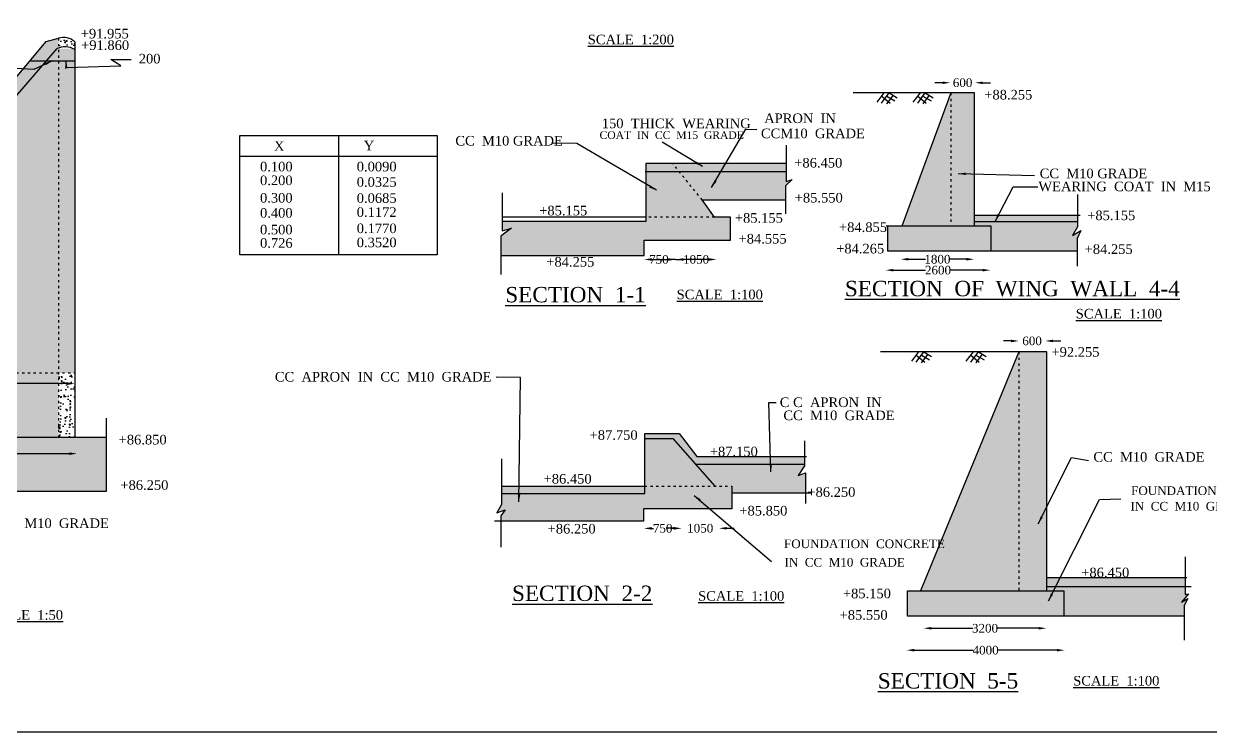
# Model space of a CAD drawing. Header units: millimetres. Extents: x 8946 to 179991, y 2465 to 113489.
# Drawn here: x 40100 to 101933, y 2465 to 39392 of the extents above; entities that cross this region are included whole.
import ezdxf

# ---------------------------------------------------------------- set-up
doc = ezdxf.new("R2010")
doc.units = ezdxf.units.MM
doc.header["$MEASUREMENT"] = 0
doc.header["$PDMODE"] = 66
doc.header["$PDSIZE"] = 170
doc.linetypes.add('ACAD_ISO03W100', pattern=[30, 12, -18])
for name, color, linetype in [('DIM', 5, 'Continuous'), ('DOT LINE', 3, 'ACAD_ISO03W100'), ('DWG. LINE', 1, 'Continuous'), ('HATCH', 2, 'Continuous'), ('TEXT', 7, 'Continuous')]:
    doc.layers.add(name, color=color, linetype=linetype)
doc.layers.add('TITLE', color=7, linetype='Continuous', lineweight=30)
doc.styles.get("Standard").update_dxf_attribs({"font": 'TIMES.TTF', "height": 450})
doc.dimstyles.get("Standard").update_dxf_attribs({"dimtxt": 450, "dimasz": 400, "dimexe": 0.18, "dimexo": 0.0625, "dimgap": 0.09, "dimtad": 0, "dimtih": 1, "dimtoh": 1, "dimdec": 1, "dimzin": 0, "dimdsep": 46, "dimtxsty": 'Standard', "dimcen": 0.09, "dimse1": 1, "dimse2": 1, "dimclrd": 5, "dimclre": 5, "dimclrt": 4, "dimadec": 0, "dimazin": 0, "dimtfac": 1, "dimtdec": 1, "dimtofl": 0, "dimtmove": 0, "dimatfit": 3, "dimfxl": 1, "dimtolj": 1, "dimtzin": 0, "dimarcsym": 0})
pattern_1 = [(50, (0, 0), (717.2602, -62.752), [75, -825]), (355, (0, 0), (-138.7513, 752.192), [60, -660]), (100.4514, (59.8, -5.2), (578.5094, 689.4395), [63.74, -701.142]), (46.1842, (0, 200), (1067.241, -165.519), [112.5, -1237.5]), (96.6356, (88.9, 186.2), (934.663, 974.118), [95.61, -1051.713]), (351.1842, (0, 200), (934.662, 974.119), [90, -990]), (21, (100, 150), (596.907, -402.619), [75, -825]), (326, (100, 150), (243.3153, 725.15), [60, -660]), (71.4514, (149.74, 116.45), (840.2226, 322.5305), [63.74, -701.142]), (37.5, (0, 0), (12.15986, 332.89385), [0, -652, 0, -670, 0, -662.5]), (7.5, (0, 0), (263.0695, 394.4117), [0, -382, 0, -637, 0, -252.5]), (327.5, (-223, 0), (533.82244, -22.55487), [0, -250, 0, -780, 0, -1035]), (317.5, (-323, 0), (583.1862, 100.105), [0, -325, 0, -518, 0, -735])]

# ---------------------------------------------------------------- blocks, each defined once
blk = doc.blocks.new('*D51')
at = {"layer": 'Defpoints', "color": 0}
for p in [(72416, 13054), (74377, 13091), (74377, 13054)]:
    blk.add_point(p, dxfattribs=at)
at = {"layer": 'DIM', "color": 5, "lineweight": -2}
for p, q in [((72816, 13091), (72922, 13091)), ((73977, 13091), (73871, 13091))]:
    blk.add_line(p, q, dxfattribs=at)
at = {"layer": 'DIM', "color": 5}
for points in [[(72816, 13158), (72816, 13024), (72416, 13091)], [(73977, 13158), (73977, 13024), (74377, 13091)]]:
    blk.add_solid(points, dxfattribs=at)
at = {"layer": 'DIM', "color": 4, "insert": (73397, 13091), "char_height": 450, "attachment_point": 5}
blk.add_mtext('\\A1;750', dxfattribs=at)
blk = doc.blocks.new('*D52')
at = {"layer": 'Defpoints', "color": 0}
for p in [(74374, 13091), (76329, 13097), (76329, 13091)]:
    blk.add_point(p, dxfattribs=at)
at = {"layer": 'DIM', "color": 5, "lineweight": -2}
for p, q in [((73974, 13097), (73574, 13097)), ((76729, 13097), (77129, 13097))]:
    blk.add_line(p, q, dxfattribs=at)
at = {"layer": 'DIM', "color": 5}
for points in [[(73974, 13164), (73974, 13030), (74374, 13097)], [(76729, 13164), (76729, 13030), (76329, 13097)]]:
    blk.add_solid(points, dxfattribs=at)
at = {"layer": 'DIM', "color": 4, "insert": (75352, 13097), "char_height": 450, "attachment_point": 5}
blk.add_mtext('\\A1;1050', dxfattribs=at)
blk = doc.blocks.new('*D53')
at = {"layer": 'Defpoints', "color": 0}
for p in [(24735, 16945), (42881, 16985), (42881, 16945)]:
    blk.add_point(p, dxfattribs=at)
at = {"layer": 'DIM', "color": 5, "lineweight": -2}
for p, q in [((25135, 16985), (33161, 16985)), ((42481, 16985), (34454, 16985))]:
    blk.add_line(p, q, dxfattribs=at)
at = {"layer": 'DIM', "color": 5}
for points in [[(25135, 17051), (25135, 16918), (24735, 16985)], [(42481, 17051), (42481, 16918), (42881, 16985)]]:
    blk.add_solid(points, dxfattribs=at)
at = {"layer": 'DIM', "color": 4, "insert": (33808, 16985), "char_height": 450, "attachment_point": 5}
blk.add_mtext('\\A1;4486', dxfattribs=at)
blk = doc.blocks.new('*D54')
at = {"layer": 'Defpoints', "color": 0}
for p in [(26781, 20635), (42757, 20635), (42757, 20635)]:
    blk.add_point(p, dxfattribs=at)
at = {"layer": 'DIM', "color": 5, "lineweight": -2}
for p, q in [((27181, 20635), (34122, 20635)), ((42357, 20635), (35415, 20635))]:
    blk.add_line(p, q, dxfattribs=at)
at = {"layer": 'DIM', "color": 5}
for points in [[(27181, 20702), (27181, 20568), (26781, 20635)], [(42357, 20702), (42357, 20568), (42757, 20635)]]:
    blk.add_solid(points, dxfattribs=at)
at = {"layer": 'DIM', "color": 4, "insert": (34769, 20635), "char_height": 450, "attachment_point": 5}
blk.add_mtext('\\A1;4006', dxfattribs=at)
blk = doc.blocks.new('*D56')
at = {"layer": 'Defpoints', "color": 0}
for p in [(72436, 27105), (74076, 27105), (74076, 27105)]:
    blk.add_point(p, dxfattribs=at)
at = {"layer": 'DIM', "color": 5, "lineweight": -2}
for p, q in [((72836, 27105), (73676, 27105)), ((74076, 27105), (74524, 27105))]:
    blk.add_line(p, q, dxfattribs=at)
at = {"layer": 'DIM', "color": 5}
for points in [[(72836, 27172), (72836, 27038), (72436, 27105)], [(73676, 27172), (73676, 27038), (74076, 27105)]]:
    blk.add_solid(points, dxfattribs=at)
at = {"layer": 'DIM', "color": 4, "insert": (75137, 27105), "char_height": 450, "attachment_point": 5}
blk.add_mtext('\\A1;1050', dxfattribs=at)
blk = doc.blocks.new('*D57')
at = {"layer": 'Defpoints', "color": 0}
for p in [(74073, 27109), (76202, 27109), (76202, 27105)]:
    blk.add_point(p, dxfattribs=at)
at = {"layer": 'DIM', "color": 5, "lineweight": -2}
for p, q in [((74073, 27105), (73673, 27105)), ((75802, 27105), (74473, 27105))]:
    blk.add_line(p, q, dxfattribs=at)
at = {"layer": 'DIM', "color": 5}
for points in [[(74473, 27172), (74473, 27038), (74073, 27105)], [(75802, 27172), (75802, 27038), (76202, 27105)]]:
    blk.add_solid(points, dxfattribs=at)
at = {"layer": 'DIM', "color": 4, "insert": (73199, 27105), "char_height": 450, "attachment_point": 5}
blk.add_mtext('\\A1;750', dxfattribs=at)
blk = doc.blocks.new('*D58')
at = {"layer": 'Defpoints', "color": 0}
for p in [(85801, 27122), (89627, 27122), (89627, 27117)]:
    blk.add_point(p, dxfattribs=at)
at = {"layer": 'DIM', "color": 5, "lineweight": -2}
for p, q in [((86201, 27117), (87101, 27117)), ((89227, 27117), (88328, 27117))]:
    blk.add_line(p, q, dxfattribs=at)
at = {"layer": 'DIM', "color": 5}
for points in [[(86201, 27184), (86201, 27051), (85801, 27117)], [(89227, 27184), (89227, 27051), (89627, 27117)]]:
    blk.add_solid(points, dxfattribs=at)
at = {"layer": 'DIM', "color": 4, "insert": (87714, 27117), "char_height": 450, "attachment_point": 5}
blk.add_mtext('\\A1;1800', dxfattribs=at)
blk = doc.blocks.new('*D59')
at = {"layer": 'Defpoints', "color": 0}
for p in [(85016, 26596), (90472, 26596), (90472, 26549)]:
    blk.add_point(p, dxfattribs=at)
at = {"layer": 'DIM', "color": 5, "lineweight": -2}
for p, q in [((85416, 26549), (87099, 26549)), ((90072, 26549), (88390, 26549))]:
    blk.add_line(p, q, dxfattribs=at)
at = {"layer": 'DIM', "color": 5}
for points in [[(85416, 26616), (85416, 26483), (85016, 26549)], [(90072, 26616), (90072, 26483), (90472, 26549)]]:
    blk.add_solid(points, dxfattribs=at)
at = {"layer": 'DIM', "color": 4, "insert": (87744, 26549), "char_height": 450, "attachment_point": 5}
blk.add_mtext('\\A1;2600', dxfattribs=at)
blk = doc.blocks.new('*D60')
at = {"layer": 'Defpoints', "color": 0}
for p in [(88380, 36328), (89672, 36328), (89672, 36316)]:
    blk.add_point(p, dxfattribs=at)
at = {"layer": 'DIM', "color": 5, "lineweight": -2}
for p, q in [((87980, 36316), (87580, 36316)), ((90072, 36316), (90472, 36316))]:
    blk.add_line(p, q, dxfattribs=at)
at = {"layer": 'DIM', "color": 5}
for points in [[(87980, 36382), (87980, 36249), (88380, 36316)], [(90072, 36382), (90072, 36249), (89672, 36316)]]:
    blk.add_solid(points, dxfattribs=at)
at = {"layer": 'DIM', "color": 4, "insert": (89026, 36316), "char_height": 450, "attachment_point": 5}
blk.add_mtext('\\A1;600', dxfattribs=at)
blk = doc.blocks.new('*D67')
at = {"layer": 'Defpoints', "color": 0}
for p in [(87002, 7841), (93388, 7885), (93388, 7841)]:
    blk.add_point(p, dxfattribs=at)
at = {"layer": 'DIM', "color": 5, "lineweight": -2}
for p, q in [((87402, 7885), (89556, 7885)), ((92988, 7885), (90834, 7885))]:
    blk.add_line(p, q, dxfattribs=at)
at = {"layer": 'DIM', "color": 5}
for points in [[(87402, 7951), (87402, 7818), (87002, 7885)], [(92988, 7951), (92988, 7818), (93388, 7885)]]:
    blk.add_solid(points, dxfattribs=at)
at = {"layer": 'DIM', "color": 4, "insert": (90195, 7885), "char_height": 450, "attachment_point": 5}
blk.add_mtext('\\A1;3200', dxfattribs=at)
blk = doc.blocks.new('*D68')
at = {"layer": 'Defpoints', "color": 0}
for p in [(86112, 6790), (94340, 6790), (94340, 6743)]:
    blk.add_point(p, dxfattribs=at)
at = {"layer": 'DIM', "color": 5, "lineweight": -2}
for p, q in [((86512, 6743), (89578, 6743)), ((93940, 6743), (90873, 6743))]:
    blk.add_line(p, q, dxfattribs=at)
at = {"layer": 'DIM', "color": 5}
for points in [[(86512, 6810), (86512, 6676), (86112, 6743)], [(93940, 6810), (93940, 6676), (94340, 6743)]]:
    blk.add_solid(points, dxfattribs=at)
at = {"layer": 'DIM', "color": 4, "insert": (90226, 6743), "char_height": 450, "attachment_point": 5}
blk.add_mtext('\\A1;4000', dxfattribs=at)
blk = doc.blocks.new('*D69')
at = {"layer": 'Defpoints', "color": 0}
for p in [(91954, 22898), (93339, 22898), (93339, 22859)]:
    blk.add_point(p, dxfattribs=at)
at = {"layer": 'DIM', "color": 5, "lineweight": -2}
for p, q in [((91554, 22859), (91154, 22859)), ((93739, 22859), (94139, 22859))]:
    blk.add_line(p, q, dxfattribs=at)
at = {"layer": 'DIM', "color": 5}
for points in [[(91554, 22926), (91554, 22792), (91954, 22859)], [(93739, 22926), (93739, 22792), (93339, 22859)]]:
    blk.add_solid(points, dxfattribs=at)
at = {"layer": 'DIM', "color": 4, "insert": (92647, 22859), "char_height": 450, "attachment_point": 5}
blk.add_mtext('\\A1;600', dxfattribs=at)

msp = doc.modelspace()

# ---------------------------------------------------------------- hatches: boundary and pattern name
at = {"layer": 'HATCH'}
h = msp.add_hatch(dxfattribs=at)
h.set_pattern_fill('AR-CONC', color=256, scale=100, style=0)
h.set_pattern_definition(pattern_1)
h.paths.add_polyline_path([(44416.05, 17829.26), (24796, 17829.26), (24796, 18334.08), (12456.48, 18334.08), (12456.48, 17926.34), (12459.24, 17495.77), (12811.1, 17419.47), (12281.7, 16892.54), (12559.91, 16919.8), (12559.91, 15025.64), (44416.05, 15025.64)])
h.paths.add_polyline_path([(41916.82, 38096.92), (41846.87, 38096.92), (27265.42, 21196.27), (41916.82, 21196.27)])
h.paths.add_polyline_path([(42756.68, 38096.92), (41916.82, 38096.92), (41916.82, 21196.27), (42756.68, 21196.27)])
h.paths.add_polyline_path([(72435.04, 28107.46), (76927.14, 28107.46), (76927.14, 29308.18), (76095.23, 29308.18), (72518.27, 29308.18), (72518.27, 29084.36), (65031.42, 29084.36), (65031.42, 28597.37), (65518.39, 28733.23), (64969.92, 28316.59), (64969.92, 27317.02), (72435.04, 27317.02)])
h.paths.add_polyline_path([(74269.1, 31675.54), (72518.27, 31675.54), (72518.27, 29308.18), (76095.23, 29308.18), (75453.9, 30209.44)])
h.paths.add_polyline_path([(79836.27, 32113.55), (73915.13, 32113.55), (74269.1, 31675.54), (79836.27, 31675.54)])
h.paths.add_polyline_path([(79791.96, 30937.61), (80151.09, 31273.99), (79836.27, 31170.84), (79836.27, 31675.54), (74269.1, 31675.54), (75453.9, 30209.44), (79791.96, 30209.44)])
h.paths.add_polyline_path([(73915.13, 32113.55), (72518.27, 32113.55), (72518.27, 31675.54), (74269.1, 31675.54)])
h.paths.add_polyline_path([(88410.3, 35784.56), (85862.76, 28833.67), (88410.3, 28833.67)])
h.paths.add_polyline_path([(89649.06, 35784.56), (88410.3, 35784.56), (88410.3, 28833.67), (89649.06, 28833.67)])
h.paths.add_polyline_path([(90523.43, 28833.67), (85108.03, 28833.67), (85108.03, 27549.58), (90523.43, 27549.58)])
h.paths.add_polyline_path([(95182.11, 28624.27), (94751.62, 28357.5), (95006.36, 28809.37), (95006.36, 29084.19), (89649.06, 29084.19), (89649.06, 28833.67), (90523.43, 28833.67), (90523.43, 27549.58), (94996.84, 27549.58), (94996.84, 28201.43)])
h.paths.add_polyline_path([(95006.36, 29417.75), (89649.06, 29417.75), (89649.06, 29084.19), (95006.36, 29084.19)])
h.paths.add_polyline_path([(93412.99, 22287.79), (91954.57, 22287.79), (91954.57, 9844.51), (93412.99, 9844.51)])
h.paths.add_polyline_path([(91954.57, 22287.79), (86837.53, 9844.51), (91954.57, 9844.51)])
h.paths.add_polyline_path([(94304.45, 9844.51), (86148.08, 9844.51), (86148.08, 8524.1), (94304.45, 8524.1)])
h.paths.add_polyline_path([(100796, 9675.02), (100622.95, 9640.57), (100622.95, 10063.84), (93412.99, 10063.84), (93412.99, 9844.51), (94304.45, 9844.51), (94304.45, 8524.1), (100574.53, 8524.1), (100574.53, 9070.3), (100756.93, 9438.15), (100429.29, 9239.04)])
h.paths.add_polyline_path([(100622.95, 10539.64), (93412.99, 10539.64), (93412.99, 10063.84), (100622.95, 10063.84)])
h.paths.add_polyline_path([(111664.31, 25041.19), (105602.65, 9710.55), (111664.31, 9710.55)])
h.paths.add_polyline_path([(112901.61, 25041.19), (111664.31, 25041.19), (111664.31, 9710.55), (112901.61, 9710.55)])
h.paths.add_polyline_path([(113756.35, 9710.55), (104774.25, 9710.55), (104774.25, 8469.24), (113756.35, 8469.24)])
h.paths.add_polyline_path([(119208.53, 10965.13), (118771.86, 10777.39), (118771.86, 11393.17), (112901.61, 11393.17), (112901.61, 9965.8), (118723.16, 9965.8), (118723.16, 10530.78)])
h.paths.add_polyline_path([(118771.86, 11796.43), (112901.61, 11796.43), (112901.61, 11393.17), (118771.86, 11393.17)])
h.paths.add_polyline_path([(119042.56, 28808.42), (118754.43, 28887.4), (119029.98, 29144.54), (118719.45, 29051.53), (118719.45, 29651.43), (114029.48, 29651.43), (114029.48, 29077.7), (114681.01, 29077.7), (114681.01, 27724.49), (118718.05, 27724.49), (118718.05, 28463.25)])
h.paths.add_polyline_path([(114681.01, 29077.7), (105679.86, 29077.7), (105679.86, 27724.49), (114681.01, 27724.49)])
h.paths.add_polyline_path([(112654.29, 43519.47), (106540.67, 29077.7), (112654.29, 29077.7)])
h.paths.add_polyline_path([(114029.48, 43519.47), (112654.29, 43519.47), (112654.29, 29077.7), (114029.48, 29077.7)])
h = msp.add_hatch(dxfattribs=at)
h.set_pattern_fill('AR-CONC', color=256, scale=100, style=0)
h.set_pattern_definition(pattern_1)
h.paths.add_polyline_path([(41846.87, 38096.92), (41916.82, 38096.92), (41916.82, 38634.37), (41273.37, 38471.96), (26813.37, 21196.27), (27265.42, 21196.27)])
h.paths.add_polyline_path([(27265.42, 21196.27), (26813.37, 21196.27), (24814.48, 18808.14), (12456.48, 18808.14), (12456.48, 18334.08), (24796, 18334.08)])
h = msp.add_hatch(dxfattribs=at)
h.set_pattern_fill('AR-CONC', color=256, scale=100, style=0)
h.set_pattern_definition(pattern_1)
h.paths.add_polyline_path([(42756.68, 38451.66), (41916.82, 38634.37), (41916.82, 38096.92), (42756.68, 38096.92)])
h = msp.add_hatch(dxfattribs=at)
h.set_pattern_fill('AR-CONC', color=256, scale=100, style=0)
h.paths.add_polyline_path([(41916.82, 17829.26), (41916.82, 21196.27), (27265.42, 21196.27), (24796, 18334.08), (24796, 17829.26)])
h = msp.add_hatch(dxfattribs=at)
h.set_pattern_fill('AR-CONC', color=256, scale=100, style=0)
h.paths.add_polyline_path([(42756.68, 21196.27), (41916.82, 21196.27), (41916.82, 17829.26), (42756.68, 17829.26)])
h = msp.add_hatch(dxfattribs=at)
h.set_pattern_fill('AR-CONC', color=256, scale=100, style=0)
h.set_pattern_definition(pattern_1)
h.paths.add_polyline_path([(73920.88, 17772.51), (72458.46, 17772.51), (72458.46, 15298.05), (76106.69, 15298.05)])
h.paths.add_polyline_path([(80787.21, 16351.46), (80787.21, 16445.79), (75092.83, 16445.79), (76106.69, 15298.05), (76997, 15298.05), (76997, 14948.11), (80840.78, 14948.11), (80840.78, 15986.28), (80458.66, 15845.19)])
h.paths.add_polyline_path([(80787.21, 16840.62), (75179.79, 16840.62), (74264.18, 18036.13), (72458.46, 18036.13), (72458.46, 17772.51), (73920.88, 17772.51), (75092.83, 16445.79), (80787.21, 16445.79)])
h.paths.add_polyline_path([(76997, 15298.05), (72458.46, 15298.05), (72458.46, 14913.87), (65004.13, 14913.87), (65004.13, 14336.14), (64749.3, 13909.62), (65184.11, 14064.49), (64963.63, 13743.35), (64963.63, 13464.01), (72392.4, 13464.01), (72392.4, 14117.64), (76997, 14117.64)])
h.paths.add_polyline_path([(72458.46, 15298.05), (65004.13, 15298.05), (65004.13, 14913.87), (72458.46, 14913.87)])

# ---------------------------------------------------------------- linework, layer by layer
at = {"layer": 'DIM'}
msp.add_lwpolyline([(45152.32, 37198.46), (44644.83, 37526.53), (45697.12, 37526.53)], dxfattribs=at)
at = {"layer": 'DOT LINE', "ltscale": 10}
msp.add_line((72458.46, 15298.05), (76997, 15298.05), dxfattribs=at)
for points in [[(41916.82, 38634.37), (41916.82, 17829.26)], [(88410.3, 35784.56), (88410.3, 28833.67)], [(75453.9, 30209.44), (73915.13, 32113.55)], [(76095.23, 29308.18), (72518.27, 29308.18), (65031.42, 29308.18)], [(91954.57, 22287.79), (91954.57, 9761.32)], [(26813.37, 21196.27), (42756.68, 21196.27)]]:
    msp.add_lwpolyline(points, dxfattribs=at)
at = {"layer": 'DWG. LINE'}
for p, q in [((76997, 15298.05), (76997, 14117.64)), ((76997, 14117.64), (72392.4, 14117.64)), ((72392.4, 14117.64), (72392.4, 13464.01)), ((72392.4, 13464.01), (64635.35, 13464.01))]:
    msp.add_line(p, q, dxfattribs=at)
for points in [[(12456.48, 18808.14), (24814.48, 18808.14), (41273.37, 38471.96), (41916.82, 38634.37), (41916.82, 38634.37)], [(42756.68, 38451.66), (42756.68, 38451.66), (42756.68, 17829.26)], [(24796, 18334.08), (41846.87, 38096.92), (41846.87, 38096.92)], [(40424.92, 37458.29), (42756.68, 37458.29)], [(89649.06, 28833.67), (89649.06, 35784.56), (83330.56, 35784.56)], [(88410.3, 35784.56), (85862.76, 28833.67)], [(56505.48, 33561.96), (56505.48, 27345.11)], [(79836.27, 33056.27), (79836.27, 31170.84), (80151.09, 31273.99), (79791.96, 30937.61), (79791.96, 29480.52)], [(51363.97, 32491.67), (61646.98, 32491.67)], [(79836.27, 32113.55), (72518.27, 32113.55), (72518.27, 29084.36), (65031.42, 29084.36)], [(79836.27, 31675.54), (72491.37, 31675.54)], [(65031.42, 30580.44), (65031.42, 28597.37), (65518.39, 28733.23), (64969.92, 28316.59), (64969.92, 26317.46)], [(95006.36, 30491.94), (95006.36, 28809.37), (94751.62, 28357.5), (95182.11, 28624.27), (94996.84, 28201.43), (94996.84, 26752.53)], [(64969.92, 27317.02), (72435.04, 27317.02), (72435.04, 28107.46), (76927.14, 28107.46), (76927.14, 29308.18), (76095.23, 29308.18), (75453.9, 30209.44), (79791.96, 30209.44)], [(72518.27, 29308.18), (65031.42, 29308.18)], [(89649.06, 29417.75), (95155.53, 29417.75)], [(89649.06, 29084.19), (95006.36, 29084.19)], [(85108.03, 28837.61), (85108.03, 27549.58), (90523.43, 27549.58), (90523.43, 28833.67), (85051.09, 28833.67)], [(90523.43, 27549.58), (94996.84, 27549.58)], [(93412.99, 9844.77), (93412.99, 22287.79), (84753.34, 22287.79)], [(91954.57, 22287.79), (86834.93, 9838.17)], [(12559.91, 15025.64), (44416.05, 15025.64), (44416.05, 18832.38)], [(44416.05, 17829.26), (24796, 17829.26), (24796, 18334.08), (12456.48, 18334.08)], [(65004.13, 14913.87), (72458.46, 14913.87), (72458.46, 18036.13), (74264.18, 18036.13), (75179.79, 16840.62), (80893.73, 16840.62)], [(72458.46, 17772.51), (73920.88, 17772.51), (76106.69, 15298.05)], [(80787.21, 17660.65), (80787.21, 16351.46), (80458.66, 15845.19), (80840.78, 15986.28), (80840.78, 14386.18)], [(65004.13, 16717.39), (65004.13, 14336.14), (64749.3, 13909.62), (65184.11, 14064.49), (64963.63, 13743.35), (64963.63, 12107)], [(75092.83, 16445.79), (80787.21, 16445.79)], [(65004.13, 15298.05), (72458.46, 15298.05)], [(76997, 14948.11), (81126.05, 14948.11)], [(100622.95, 11612.82), (100622.95, 9640.57), (100796, 9675.02), (100429.29, 9239.04), (100756.93, 9438.15), (100574.53, 9070.3), (100574.53, 7261.11)], [(93412.99, 10539.64), (100704.45, 10539.64)], [(93412.99, 10063.84), (100938.95, 10063.84)], [(100574.53, 8524.1), (86148.08, 8524.1), (86148.08, 9844.51), (94304.45, 9844.51), (94304.45, 8524.1)]]:
    msp.add_lwpolyline(points, dxfattribs=at)
msp.add_lwpolyline([(51363.97, 33561.96), (61646.98, 33561.96), (61646.98, 27345.11), (51363.97, 27345.11)], close=True, dxfattribs=at)
for centre, radius, start, end in [((42180, 37822.46), 853.49, 47.4933028, 107.960236), ((42256.62, 37206.34), 980.32, 59.3291474, 114.706813)]:
    msp.add_arc(centre, radius, start, end, dxfattribs=at)
at = {"layer": 'HATCH'}
for points in [[(84574.88, 35299.74), (84942.94, 35784.56)], [(84806.01, 35244.43), (85201.17, 35784.56), (85608.07, 35537.61)], [(84809.86, 35609.26), (85252.03, 35248.34)], [(85404.62, 35661.08), (85064.23, 35213.16)], [(85077.1, 35614.97), (85502.44, 35369.52)], [(86457.46, 35299.74), (86825.52, 35784.56)], [(86688.58, 35244.43), (87083.75, 35784.56), (87490.65, 35537.61)], [(86692.44, 35609.26), (87134.61, 35248.34)], [(87287.2, 35661.08), (86946.81, 35213.16)], [(86959.67, 35614.97), (87385.01, 35369.52)], [(86377.3, 21802.97), (86745.37, 22287.79)], [(86608.43, 21747.67), (87003.59, 22287.79), (87410.49, 22040.84)], [(89219.9, 21802.97), (89587.96, 22287.79)], [(89451.02, 21747.67), (89846.19, 22287.79), (90253.09, 22040.84)], [(86612.28, 22112.49), (87054.45, 21751.57)], [(87207.04, 22164.32), (86866.65, 21716.39)], [(86879.52, 22118.2), (87304.86, 21872.75)], [(89454.88, 22112.49), (89897.05, 21751.57)], [(90049.64, 22164.32), (89709.25, 21716.39)], [(89722.11, 22118.2), (90147.45, 21872.75)]]:
    msp.add_lwpolyline(points, dxfattribs=at)
at = {"layer": 'TITLE'}
msp.add_lwpolyline([(8945.6, 113489.04), (179128.64, 113489.04), (179128.64, 2465.35), (8945.6, 2465.35)], close=True, dxfattribs=at)

# ---------------------------------------------------------------- texts
at = {"layer": 'TEXT'}
for s, height, p in [('+91.955', 500, (43072.05, 38626.29)), ('+91.860', 500, (43090.31, 38024.17)), ('200', 500, (46094.49, 37321.7)), ('+88.255', 500, (90157.43, 35443.74)), ('APRON  IN', 500, (78688.06, 34215.26)), ('150  THICK  WEARING', 500, (70222.57, 33948.1)), ('CC  M10 GRADE', 500, (62593.22, 33044.05)), ('COAT  IN  CC  M15  GRADE', 400, (70107.17, 33388.22)), ('CCM10  GRADE', 500, (78519.93, 33427.04)), ('X', 500, (53139.66, 32769.8)), ('Y', 500, (57818.82, 32794.15)), ('0.100', 500, (52413.99, 31696.84)), ('0.0090', 500, (57454.68, 31696.84)), ('+86.450', 500, (80253.89, 31896.34)), ('CC  M10 GRADE', 500, (93045.17, 31339.45)), ('0.200', 500, (52413.99, 30980.33)), ('0.0325', 500, (57454.68, 30893.35)), ('WEARING  COAT  IN  M15  GRADE', 500, (92976.65, 30661.1)), ('0.300', 500, (52413.99, 30068.73)), ('0.0685', 500, (57454.68, 30056.01)), ('+85.550', 500, (80279.76, 30074.38)), ('0.400', 500, (52413.99, 29284.39)), ('0.1172', 500, (57454.68, 29322.98)), ('+85.155', 500, (66962.76, 29403.16)), ('+85.155', 500, (77158.07, 29022.47)), ('+85.155', 500, (95519.48, 29155.36)), ('0.500', 500, (52413.99, 28413.56)), ('0.1770', 500, (57454.68, 28478.47)), ('+84.555', 500, (77352.07, 27937.05)), ('+84.855', 500, (82585.32, 28539.21)), ('0.726', 500, (52413.99, 27716.42)), ('0.3520', 500, (57454.68, 27745.15)), ('+84.265', 500, (82438.12, 27422.38)), ('+84.255', 500, (95387.7, 27394.62)), ('+84.255', 500, (67333.2, 26731.45)), ('+92.255', 500, (93657.07, 22036.66)), ('CC  APRON  IN  CC  M10  GRADE', 500, (53187.6, 20743.78)), ('C C  APRON  IN', 500, (79498.84, 19414.5)), ('CC  M10  GRADE', 500, (79688.2, 18732.28)), ('+86.850', 500, (45047.56, 17466.85)), ('+87.750', 500, (69589.67, 17707.36)), ('+87.150', 500, (75852.04, 16846.38)), ('CC  M10  GRADE', 500, (95842.48, 16566.58)), ('+86.250', 500, (45137.24, 15098.82)), ('+86.450', 500, (67193.05, 15425.48)), ('+86.250', 500, (80937.77, 14734.36)), ('FOUNDATION  CONCRETE', 450, (97806.71, 14830.13)), ('+85.850', 500, (77392.78, 13763.69)), ('IN  CC  M10  GRADE', 450, (97773.09, 14021.5)), ('CC  M10  GRADE', 500, (38746.87, 13110.48)), ('+86.250', 500, (67402.36, 12823.87)), ('FOUNDATION  CONCRETE', 450, (79719.12, 12061.57)), ('IN  CC  M10  GRADE', 450, (79746.38, 11099.31)), ('+86.450', 500, (95209.4, 10543.53)), ('+85.150', 500, (82787.74, 9448.81)), ('+85.550', 500, (82616.94, 8330.17))]:
    msp.add_text(s, height=height, dxfattribs=at).set_placement(p)
at = {"layer": 'TITLE'}
for s, height, p in [('%%USCALE  1:200', 500, (69493.49, 38319.88)), ('%%USECTION  OF  WING  WALL  4-4', 800, (82893.76, 25191.08)), ('%%USECTION  1-1', 800, (65195.67, 24872.93)), ('%%USCALE  1:100', 500, (74126.03, 25031.94)), ('%%USCALE  1:100', 500, (94924.7, 24030.98)), ('%%USECTION  2-2', 800, (65545.51, 9309.04)), ('%%USCALE  1:100', 500, (75245.53, 9320.94)), ('%%USCALE  1:50', 500, (38036.19, 8331.98)), ('%%USECTION  5-5', 800, (84607.26, 4746.25)), ('%%USCALE  1:100', 500, (94791.37, 4900.72))]:
    msp.add_text(s, height=height, dxfattribs=at).set_placement(p)

# ---------------------------------------------------------------- dimensions: what is measured, and where the dimension line sits
at = {"layer": 'DIM'}
for p1, p2, distance, text, picture, middle in [((88379.82, 36328.03), (89671.75, 36328.03), -12.37, '600', '*D60', (89025.79, 36315.66)), ((85801.3, 27121.91), (89627.5, 27121.91), -4.45, '1800', '*D58', (87714.4, 27117.46)), ((85016.22, 26595.78), (90471.99, 26595.78), -46.6, '2600', '*D59', (87744.11, 26549.18)), ((91954.41, 22897.93), (93338.79, 22897.93), -39.01, '600', '*D69', (92646.6, 22858.92)), ((26781.22, 20635.05), (42756.68, 20635.05), 0, '4006', '*D54', (34768.95, 20635.05)), ((24734.57, 16945.37), (42880.54, 16945.37), 39.43, '4486', '*D53', (33807.55, 16984.79)), ((72416.46, 13054.45), (74376.81, 13054.45), 36.65, '750', '*D51', (73396.64, 13091.1)), ((74374.35, 13090.69), (76328.76, 13090.69), 6.24, '1050', '*D52', (75351.56, 13096.92)), ((87002.01, 7841.46), (93387.76, 7841.46), 43.24, '3200', '*D67', (90194.88, 7884.7)), ((86112.32, 6790.25), (94339.53, 6790.25), -47.35, '4000', '*D68', (90225.92, 6742.91))]:
    dim = msp.add_aligned_dim(p1=p1, p2=p2, distance=distance, text=text, dimstyle='Standard', dxfattribs=at)
    dim.commit()
    dim.dimension.update_dxf_attribs({"geometry": picture, "text_midpoint": middle})
for base, p1, p2, text, picture, middle in [((74075.61, 27105.01), (72435.7, 27105.47), (74075.61, 27105.47), '1050', '*D56', (75137.43, 27105.01)), ((76201.86, 27105.01), (74073.01, 27108.78), (76201.86, 27108.78), '750', '*D57', (73198.75, 27105.01))]:
    dim = msp.add_linear_dim(base=base, p1=p1, p2=p2, angle=0, text=text, dimstyle='Standard', dxfattribs=at)
    dim.commit()
    dim.dimension.update_dxf_attribs({"geometry": picture, "text_midpoint": middle, "dimtype": 161})

# ---------------------------------------------------------------- leaders
for points in [[(41590.8, 37458.29), (40621.66, 37004.46), (38475.63, 37121.71)], [(42299.5, 37458.29), (42314.43, 37116.16), (45152.32, 37198.46)], [(75947.38, 30855.82), (77738.05, 33889.24), (78301.83, 33872.92)], [(73069.08, 30710.02), (68930.84, 33153.72), (67675.21, 33165.23)], [(75479.69, 31949.49), (73366.35, 33216.35)], [(88789.91, 31578.53), (92779.34, 31486.9)], [(90715.84, 29084.19), (91667.35, 30891.32), (92939.84, 30891.32)], [(65905.22, 14472.75), (65991.38, 20948.98), (64726.92, 20974.02)], [(79040.63, 16031.45), (78922.93, 19645.35), (79307.61, 19645.35)], [(92968.58, 13329.43), (94702.63, 16782.04), (95582.04, 16621.16)], [(75038.68, 14812.9), (79072.09, 11358.99)], [(93501.56, 9311.73), (96166.51, 14591.58), (97268.87, 14628.7)]]:
    msp.add_leader(points, dimstyle='Standard', override={"dimgap": 0.09, "dimtad": 0}, dxfattribs=at)

doc.saveas('drawing.dxf')
